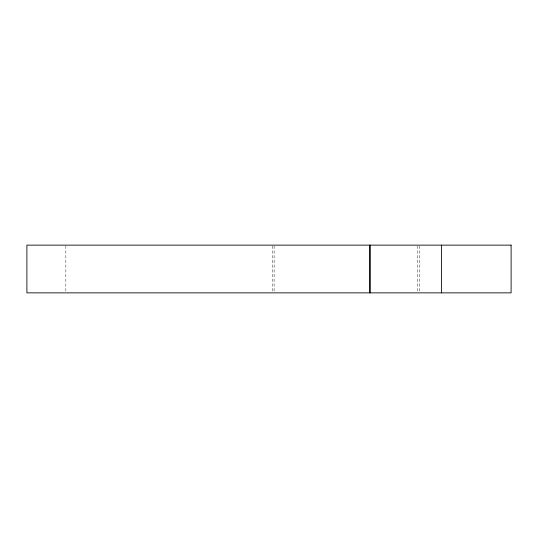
<?xml version="1.0" encoding="UTF-8"?>
<svg xmlns="http://www.w3.org/2000/svg" width="538" height="538" viewBox="0 0 538 538"><rect width="100%" height="100%" fill="white"/><g stroke="black" fill="none" stroke-linecap="round" stroke-linejoin="round"><path stroke-width="0.4" stroke-dasharray="2.69 2.02" d="M419.694 245.974L419.694 292.026M417.387 245.974L417.387 292.026M274.111 245.974L274.111 292.026M272.759 245.974L272.759 292.026M65.844 245.974L65.844 292.026"/><path stroke-width="0.81" d="M441.409 245.133L441.409 292.867M370.292 245.133L370.292 292.867M369.498 245.133L369.498 292.867M511.1 245.133L26.9 245.133L26.9 292.867L511.1 292.867L511.1 245.133"/></g></svg>
